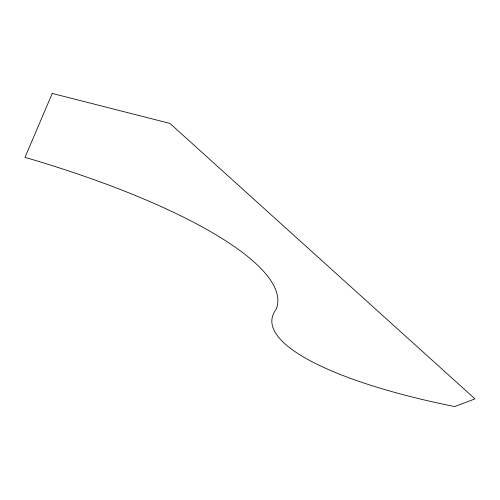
<?xml version="1.0" encoding="UTF-8"?>
<svg xmlns="http://www.w3.org/2000/svg" width="500" height="500" viewBox="0 0 500 500"><rect width="100%" height="100%" fill="white"/><g stroke="black" fill="none" stroke-linecap="round" stroke-linejoin="round"><path stroke-width="0.75" d="M52.25 93.425L25 157.369A358.456 90.031 13 0 1 276.056 309.469A285.681 70.369 6.4 0 0 454.712 406.575L475 398.881L169.925 123.419L52.25 93.425"/></g></svg>
